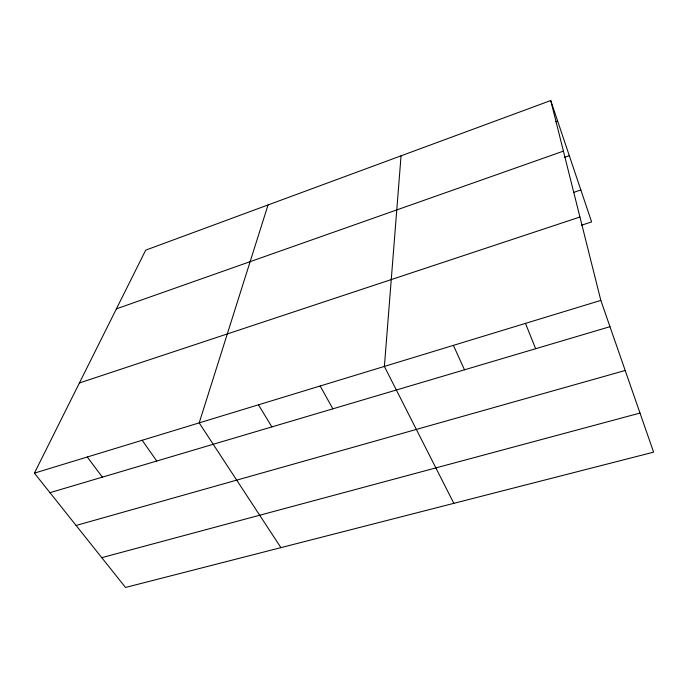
<?xml version="1.0" encoding="UTF-8"?>
<svg xmlns="http://www.w3.org/2000/svg" width="688" height="688" viewBox="0 0 688 688"><rect width="100%" height="100%" fill="white"/><g stroke="black" fill="none" stroke-linecap="round" stroke-linejoin="round"><path stroke-width="1.03" d="M401.052 155.823L384.386 366.412L453.831 503.332M268.053 204.947L199.185 422.888L280.919 547.639M550.735 100.543L600.83 300.407L653.6 452.154L125.508 587.457L34.4 473.138L145.701 250.14L550.735 100.543L591.611 221.914L581.498 225.243M555.646 121.759L557.641 121.036M116.392 308.86L563.412 151.128M564.289 157.423L569.303 155.669M573.801 192.33L580.844 189.94M79.395 382.984L579.932 217.021M34.4 473.138L600.83 300.407M49.966 492.677L609.972 326.688M76.101 525.469L625.194 370.479M101.755 557.658L640.012 413.067M87.273 457.013L102.374 477.145M142.158 440.277L156.752 461.029M258.473 404.811L271.872 426.904M320.152 386.002L332.872 408.827M453.392 345.367L464.512 369.809M525.477 323.386L535.651 348.721"/></g></svg>
